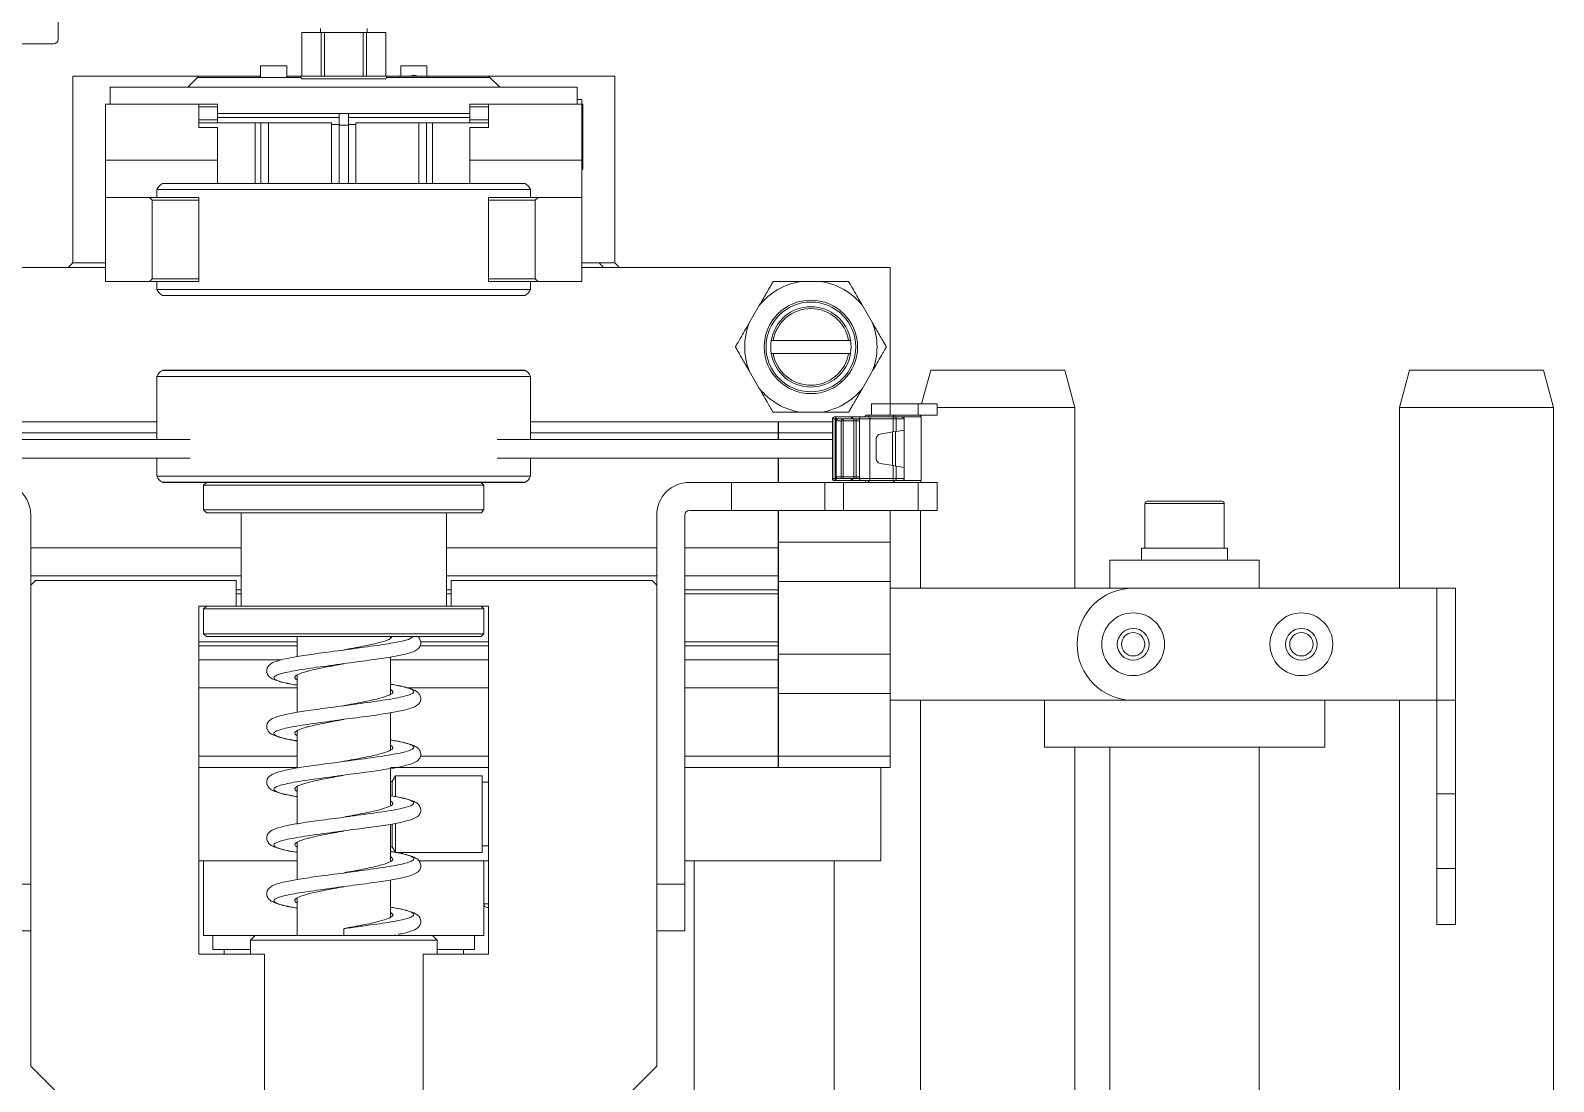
# Model space of a CAD drawing. Header units: millimetres. Extents: x 169 to 14583, y -399 to 10804.
# Drawn here: x 12055.2 to 12218.2, y 2061.8 to 2174.3 of the extents above; entities that cross this region are included whole.
import ezdxf

# ---------------------------------------------------------------- set-up
doc = ezdxf.new("R2010")
doc.units = ezdxf.units.MM
doc.header["$LTSCALE"] = 35

msp = doc.modelspace()

# ---------------------------------------------------------------- linework, layer by layer
at = {"color": 7, "linetype": 'Continuous', "lineweight": 18}
for p, q in [((12058.162, 2173.39), (12058.162, 2191.459)), ((12084.243, 2174.109), (12084.243, 2169.459)), ((12084.243, 2174.109), (12084.248, 2174.109)), ((12084.248, 2169.459), (12084.248, 2174.109)), ((12086.309, 2174.109), (12084.248, 2174.109)), ((12086.243, 2174.559), (12086.243, 2174.109)), ((12086.309, 2174.109), (12086.309, 2169.459)), ((12086.309, 2174.109), (12086.681, 2174.109)), ((12086.681, 2169.459), (12086.681, 2174.109)), ((12090.804, 2174.109), (12086.681, 2174.109)), ((12090.804, 2174.109), (12090.804, 2169.459)), ((12090.804, 2174.109), (12091.176, 2174.109)), ((12091.176, 2169.459), (12091.176, 2174.109)), ((12093.238, 2174.109), (12091.176, 2174.109)), ((12091.243, 2174.109), (12091.243, 2174.559)), ((12093.238, 2174.109), (12093.238, 2169.459)), ((12093.238, 2174.109), (12093.243, 2174.109)), ((12093.243, 2169.459), (12093.243, 2174.109)), ((12003.417, 2172.89), (12057.662, 2172.89)), ((12082.643, 2170.559), (12079.843, 2170.559)), ((12079.843, 2170.559), (12079.843, 2169.387)), ((12082.643, 2169.387), (12082.643, 2170.559)), ((12094.843, 2169.459), (12094.843, 2170.559)), ((12094.843, 2170.559), (12097.643, 2170.559)), ((12097.643, 2170.559), (12097.643, 2169.459)), ((12059.743, 2149.459), (12059.743, 2169.459)), ((12059.743, 2169.459), (12073.243, 2169.459)), ((12073.093, 2169.309), (12072.043, 2168.259)), ((12073.243, 2169.459), (12073.093, 2169.309)), ((12084.156, 2169.309), (12073.093, 2169.309)), ((12079.743, 2169.459), (12073.243, 2169.459)), ((12079.743, 2169.309), (12079.743, 2169.459)), ((12079.843, 2169.387), (12079.743, 2169.282)), ((12082.743, 2169.282), (12082.643, 2169.387)), ((12084.069, 2169.459), (12082.743, 2169.459)), ((12082.743, 2169.459), (12082.743, 2169.309)), ((12084.156, 2169.309), (12084.069, 2169.459)), ((12084.069, 2169.459), (12093.416, 2169.459)), ((12084.243, 2169.159), (12084.156, 2169.309)), ((12093.243, 2169.159), (12084.243, 2169.159)), ((12093.329, 2169.309), (12093.243, 2169.159)), ((12093.416, 2169.459), (12093.329, 2169.309)), ((12104.393, 2169.309), (12093.329, 2169.309)), ((12094.743, 2169.459), (12093.416, 2169.459)), ((12094.743, 2169.309), (12094.743, 2169.459)), ((12094.743, 2169.459), (12097.743, 2169.459)), ((12104.243, 2169.459), (12097.743, 2169.459)), ((12097.743, 2169.459), (12097.743, 2169.309)), ((12104.393, 2169.309), (12104.243, 2169.459)), ((12104.243, 2169.459), (12117.743, 2169.459)), ((12105.443, 2168.259), (12104.393, 2169.309)), ((12117.743, 2149.459), (12117.743, 2169.459)), ((12113.743, 2168.259), (12063.743, 2168.259)), ((12063.743, 2168.259), (12063.743, 2166.459)), ((12113.743, 2168.259), (12113.743, 2166.459)), ((12114.243, 2166.959), (12113.743, 2166.959)), ((12114.243, 2166.959), (12114.243, 2166.459)), ((12073.243, 2166.459), (12063.243, 2166.459)), ((12063.243, 2166.459), (12063.243, 2160.459)), ((12073.243, 2163.959), (12073.243, 2166.459)), ((12075.243, 2166.459), (12073.243, 2166.459)), ((12073.243, 2166.159), (12075.243, 2166.159)), ((12075.243, 2166.159), (12075.243, 2166.459)), ((12075.243, 2166.159), (12075.243, 2164.759)), ((12102.243, 2165.459), (12075.243, 2165.459)), ((12089.243, 2165.445), (12088.243, 2165.445)), ((12088.243, 2165.023), (12088.243, 2165.445)), ((12089.243, 2165.023), (12089.243, 2165.445)), ((12102.243, 2166.159), (12102.243, 2166.459)), ((12102.243, 2166.459), (12104.243, 2166.459)), ((12102.243, 2166.159), (12102.243, 2164.759)), ((12104.243, 2166.159), (12102.243, 2166.159)), ((12104.243, 2166.459), (12114.243, 2166.459)), ((12104.243, 2163.959), (12104.243, 2166.459)), ((12114.243, 2166.459), (12114.243, 2160.459)), ((12114.343, 2166.45), (12114.243, 2166.45)), ((12114.343, 2166.45), (12114.343, 2159.468)), ((12075.243, 2164.759), (12073.243, 2164.759)), ((12079.243, 2164.459), (12073.243, 2164.459)), ((12073.243, 2163.959), (12075.243, 2163.959)), ((12088.243, 2165.023), (12075.243, 2165.023)), ((12075.243, 2164.459), (12075.243, 2164.759)), ((12075.243, 2160.459), (12075.243, 2163.959)), ((12079.243, 2157.959), (12079.243, 2164.459)), ((12079.243, 2164.459), (12079.881, 2164.459)), ((12079.881, 2157.959), (12079.881, 2164.459)), ((12079.881, 2164.459), (12080.693, 2164.459)), ((12087.443, 2164.459), (12080.693, 2164.459)), ((12080.693, 2157.959), (12080.693, 2164.459)), ((12087.443, 2157.959), (12087.443, 2164.459)), ((12088.243, 2164.259), (12087.443, 2164.259)), ((12088.243, 2164.259), (12088.243, 2165.023)), ((12088.243, 2157.959), (12088.243, 2164.259)), ((12089.243, 2164.209), (12088.243, 2164.209)), ((12089.243, 2165.023), (12102.243, 2165.023)), ((12089.243, 2164.259), (12089.243, 2165.023)), ((12089.243, 2157.959), (12089.243, 2164.259)), ((12089.243, 2164.259), (12090.043, 2164.259)), ((12090.043, 2157.959), (12090.043, 2164.459)), ((12090.043, 2164.459), (12096.793, 2164.459)), ((12097.605, 2164.459), (12096.793, 2164.459)), ((12096.793, 2157.959), (12096.793, 2164.459)), ((12097.605, 2157.959), (12097.605, 2164.459)), ((12098.243, 2164.459), (12097.605, 2164.459)), ((12098.243, 2157.959), (12098.243, 2164.459)), ((12098.243, 2164.459), (12104.243, 2164.459)), ((12102.243, 2164.759), (12104.243, 2164.759)), ((12102.243, 2164.459), (12102.243, 2164.759)), ((12104.243, 2163.959), (12102.243, 2163.959)), ((12102.243, 2160.459), (12102.243, 2163.959)), ((12063.243, 2160.459), (12075.243, 2160.459)), ((12063.243, 2160.459), (12063.243, 2156.459)), ((12075.243, 2157.959), (12075.243, 2160.459)), ((12102.243, 2157.959), (12102.243, 2160.459)), ((12114.243, 2160.459), (12102.243, 2160.459)), ((12114.243, 2160.459), (12114.243, 2156.459)), ((12114.243, 2159.468), (12114.343, 2159.468)), ((12068.743, 2157.298), (12068.743, 2156.459)), ((12108.743, 2157.298), (12068.743, 2157.298)), ((12069.343, 2157.959), (12069.325, 2157.949)), ((12108.16, 2157.949), (12069.325, 2157.949)), ((12108.143, 2157.959), (12069.343, 2157.959)), ((12108.16, 2157.949), (12108.143, 2157.959)), ((12108.743, 2156.459), (12108.743, 2157.298)), ((12063.243, 2156.459), (12063.243, 2147.459)), ((12067.943, 2156.459), (12063.243, 2156.459)), ((12073.243, 2156.459), (12067.943, 2156.459)), ((12067.943, 2156.459), (12068.243, 2156.159)), ((12068.243, 2156.159), (12073.243, 2156.159)), ((12068.243, 2147.759), (12068.243, 2156.159)), ((12073.243, 2156.159), (12073.243, 2156.459)), ((12073.243, 2147.759), (12073.243, 2156.159)), ((12104.243, 2156.159), (12104.243, 2156.459)), ((12104.243, 2156.459), (12109.543, 2156.459)), ((12109.243, 2156.159), (12104.243, 2156.159)), ((12104.243, 2147.759), (12104.243, 2156.159)), ((12109.543, 2156.459), (12109.243, 2156.159)), ((12109.243, 2147.759), (12109.243, 2156.159)), ((12109.543, 2156.459), (12114.243, 2156.459)), ((12114.243, 2156.459), (12114.243, 2147.459)), ((12030.243, 2148.959), (12063.243, 2148.959)), ((12059.743, 2149.459), (12059.243, 2148.959)), ((12059.743, 2149.459), (12063.243, 2149.459)), ((12114.243, 2149.459), (12117.743, 2149.459)), ((12114.243, 2148.959), (12147.243, 2148.959)), ((12118.243, 2148.959), (12117.743, 2149.459)), ((12147.243, 2148.959), (12147.243, 2134.359)), ((12063.243, 2147.459), (12067.943, 2147.459)), ((12068.243, 2147.759), (12067.943, 2147.459)), ((12067.943, 2147.459), (12073.243, 2147.459)), ((12073.243, 2147.759), (12068.243, 2147.759)), ((12068.743, 2147.459), (12068.743, 2146.62)), ((12073.243, 2147.459), (12073.243, 2147.759)), ((12104.243, 2147.459), (12104.243, 2147.759)), ((12104.243, 2147.759), (12109.243, 2147.759)), ((12109.543, 2147.459), (12104.243, 2147.459)), ((12108.743, 2146.62), (12108.743, 2147.459)), ((12109.243, 2147.759), (12109.543, 2147.459)), ((12114.243, 2147.459), (12109.543, 2147.459)), ((12137.662, 2147.459), (12139.823, 2147.459)), ((12068.743, 2146.62), (12108.743, 2146.62)), ((12069.325, 2145.969), (12069.343, 2145.959)), ((12069.325, 2145.969), (12108.16, 2145.969)), ((12069.343, 2145.959), (12088.743, 2145.959)), ((12088.743, 2145.959), (12108.143, 2145.959)), ((12108.143, 2145.959), (12108.16, 2145.969)), ((12132.14, 2143.023), (12133.221, 2144.895)), ((12144.265, 2144.895), (12145.345, 2143.023)), ((12134.703, 2141.159), (12134.5, 2141.159)), ((12142.783, 2141.159), (12134.703, 2141.159)), ((12142.985, 2141.159), (12142.783, 2141.159)), ((12134.5, 2139.759), (12134.703, 2139.759)), ((12142.783, 2139.759), (12134.703, 2139.759)), ((12142.783, 2139.759), (12142.985, 2139.759)), ((12069.343, 2137.959), (12069.325, 2137.949)), ((12108.16, 2137.949), (12069.325, 2137.949)), ((12108.143, 2137.959), (12069.343, 2137.959)), ((12108.16, 2137.949), (12108.143, 2137.959)), ((12133.221, 2136.023), (12132.14, 2137.895)), ((12145.345, 2137.895), (12144.265, 2136.023)), ((12151.565, 2137.959), (12150.6, 2134.359)), ((12151.565, 2137.959), (12165.921, 2137.959)), ((12166.993, 2133.959), (12165.921, 2137.959)), ((12202.808, 2137.959), (12201.736, 2133.959)), ((12202.808, 2137.959), (12217.164, 2137.959)), ((12218.236, 2133.959), (12217.164, 2137.959)), ((12068.743, 2137.298), (12068.743, 2130.559)), ((12108.743, 2137.298), (12068.743, 2137.298)), ((12108.743, 2130.559), (12108.743, 2137.298)), ((12145.243, 2133.159), (12145.243, 2134.359)), ((12145.243, 2134.359), (12147.243, 2134.359)), ((12147.243, 2134.359), (12147.243, 2133.159)), ((12147.243, 2134.359), (12150.243, 2134.359)), ((12150.243, 2133.159), (12150.243, 2134.359)), ((12150.243, 2134.359), (12152.243, 2134.359)), ((12152.243, 2134.359), (12152.243, 2133.159)), ((12036.443, 2132.459), (12068.743, 2132.459)), ((12108.743, 2132.459), (12141.043, 2132.459)), ((12135.243, 2132.459), (12135.243, 2131.259)), ((12135.293, 2131.259), (12135.293, 2132.459)), ((12139.823, 2133.459), (12137.662, 2133.459)), ((12141.084, 2132.759), (12141.043, 2132.759)), ((12141.043, 2126.359), (12141.043, 2132.759)), ((12141.343, 2132.759), (12141.084, 2132.759)), ((12141.084, 2132.759), (12141.084, 2126.359)), ((12141.243, 2132.959), (12141.276, 2132.959)), ((12141.276, 2132.959), (12141.493, 2132.959)), ((12141.443, 2132.759), (12141.343, 2132.759)), ((12141.343, 2132.759), (12141.343, 2126.359)), ((12141.727, 2132.759), (12141.443, 2132.759)), ((12141.443, 2132.759), (12141.443, 2132.559)), ((12141.977, 2132.559), (12141.443, 2132.559)), ((12141.443, 2132.559), (12141.443, 2126.559)), ((12141.493, 2132.959), (12143.284, 2132.959)), ((12141.493, 2132.959), (12141.493, 2132.959)), ((12141.727, 2132.759), (12142.16, 2132.759)), ((12141.977, 2126.559), (12141.977, 2132.559)), ((12142.187, 2132.559), (12141.977, 2132.559)), ((12142.16, 2132.759), (12142.286, 2132.759)), ((12142.187, 2132.559), (12142.187, 2126.559)), ((12143.327, 2132.559), (12142.187, 2132.559)), ((12142.286, 2132.759), (12143.427, 2132.759)), ((12143.284, 2132.959), (12144.053, 2132.959)), ((12143.327, 2126.559), (12143.327, 2132.559)), ((12143.575, 2132.559), (12143.327, 2132.559)), ((12143.427, 2132.759), (12143.575, 2132.759)), ((12143.575, 2132.759), (12143.575, 2132.559)), ((12143.575, 2132.759), (12143.817, 2132.759)), ((12143.575, 2132.559), (12143.575, 2126.559)), ((12143.943, 2132.559), (12143.575, 2132.559)), ((12143.817, 2132.759), (12143.943, 2132.759)), ((12145.043, 2132.759), (12143.943, 2132.759)), ((12143.943, 2132.759), (12143.943, 2132.559)), ((12143.943, 2132.559), (12143.943, 2126.559)), ((12144.053, 2132.959), (12145.043, 2132.959)), ((12144.743, 2133.159), (12145.028, 2133.159)), ((12145.028, 2133.159), (12145.243, 2133.159)), ((12145.043, 2132.759), (12145.043, 2132.959)), ((12145.043, 2132.959), (12147.536, 2132.959)), ((12147.536, 2132.759), (12145.043, 2132.759)), ((12145.043, 2126.359), (12145.043, 2132.759)), ((12147.243, 2133.159), (12145.243, 2133.159)), ((12147.243, 2133.159), (12150.243, 2133.159)), ((12147.536, 2132.759), (12147.536, 2132.959)), ((12147.536, 2132.959), (12147.748, 2132.959)), ((12147.536, 2131.358), (12147.536, 2132.759)), ((12147.889, 2132.759), (12147.536, 2132.759)), ((12147.748, 2132.959), (12148.479, 2132.959)), ((12147.889, 2132.759), (12147.889, 2131.417)), ((12148.743, 2132.759), (12147.889, 2132.759)), ((12150.543, 2132.959), (12148.479, 2132.959)), ((12148.743, 2131.559), (12148.743, 2132.759)), ((12152.243, 2133.159), (12150.243, 2133.159)), ((12150.493, 2133.159), (12150.493, 2133.091)), ((12150.543, 2126.159), (12150.543, 2132.959)), ((12166.993, 2133.959), (12152.243, 2133.959)), ((12166.993, 2114.634), (12166.993, 2133.959)), ((12201.736, 2133.959), (12201.736, 2114.634)), ((12218.236, 2133.959), (12201.736, 2133.959)), ((12218.236, 1838.159), (12218.236, 2133.959)), ((12068.743, 2131.259), (12042.243, 2131.259)), ((12135.243, 2131.259), (12108.743, 2131.259)), ((12135.243, 2130.559), (12135.243, 2131.259)), ((12141.043, 2131.259), (12135.293, 2131.259)), ((12135.293, 2130.559), (12135.293, 2131.259)), ((12147.536, 2131.358), (12146.161, 2131.129)), ((12147.495, 2127.767), (12147.495, 2131.351)), ((12147.889, 2131.417), (12147.536, 2131.358)), ((12147.792, 2131.401), (12147.792, 2127.717)), ((12148.743, 2131.559), (12147.889, 2131.417)), ((12148.743, 2127.559), (12148.743, 2131.559)), ((12072.31, 2130.559), (12036.443, 2130.559)), ((12141.043, 2130.559), (12105.176, 2130.559)), ((12145.743, 2130.635), (12145.743, 2128.483)), ((12036.443, 2128.559), (12072.31, 2128.559)), ((12068.743, 2128.559), (12068.743, 2126.62)), ((12105.176, 2128.559), (12141.043, 2128.559)), ((12108.743, 2126.62), (12108.743, 2128.559)), ((12135.243, 2125.959), (12135.243, 2128.559)), ((12135.293, 2125.959), (12135.293, 2128.559)), ((12146.161, 2127.989), (12147.536, 2127.76)), ((12147.536, 2126.359), (12147.536, 2127.76)), ((12147.536, 2127.76), (12147.889, 2127.701)), ((12147.889, 2127.701), (12147.889, 2126.359)), ((12147.889, 2127.701), (12148.743, 2127.559)), ((12148.743, 2126.359), (12148.743, 2127.559)), ((12068.743, 2126.62), (12108.743, 2126.62)), ((12069.325, 2125.969), (12069.343, 2125.959)), ((12069.325, 2125.969), (12108.16, 2125.969)), ((12069.343, 2125.959), (12088.743, 2125.959)), ((12074.043, 2125.959), (12073.743, 2125.659)), ((12088.743, 2125.959), (12108.143, 2125.959)), ((12103.743, 2125.659), (12103.443, 2125.959)), ((12108.143, 2125.959), (12108.16, 2125.969)), ((12125.743, 2125.959), (12130.243, 2125.959)), ((12130.243, 2122.959), (12130.243, 2125.959)), ((12130.243, 2125.959), (12140.243, 2125.959)), ((12140.243, 2122.959), (12140.243, 2125.959)), ((12140.243, 2125.959), (12142.243, 2125.959)), ((12141.043, 2126.359), (12141.084, 2126.359)), ((12141.084, 2126.359), (12141.343, 2126.359)), ((12141.276, 2126.159), (12141.243, 2126.159)), ((12141.493, 2126.159), (12141.276, 2126.159)), ((12141.343, 2126.359), (12141.443, 2126.359)), ((12141.443, 2126.559), (12141.977, 2126.559)), ((12141.443, 2126.359), (12141.443, 2126.559)), ((12141.443, 2126.359), (12141.727, 2126.359)), ((12143.284, 2126.159), (12141.493, 2126.159)), ((12141.493, 2126.159), (12141.493, 2126.159)), ((12142.16, 2126.359), (12141.727, 2126.359)), ((12141.977, 2126.559), (12142.187, 2126.559)), ((12142.286, 2126.359), (12142.16, 2126.359)), ((12142.187, 2126.559), (12143.327, 2126.559)), ((12142.243, 2125.959), (12142.243, 2122.959)), ((12142.243, 2125.959), (12150.243, 2125.959)), ((12143.427, 2126.359), (12142.286, 2126.359)), ((12144.053, 2126.159), (12143.284, 2126.159)), ((12143.327, 2126.559), (12143.575, 2126.559)), ((12143.575, 2126.359), (12143.427, 2126.359)), ((12143.575, 2126.559), (12143.575, 2126.359)), ((12143.575, 2126.559), (12143.943, 2126.559)), ((12143.817, 2126.359), (12143.575, 2126.359)), ((12143.817, 2126.359), (12143.943, 2126.359)), ((12143.943, 2126.359), (12143.943, 2126.559)), ((12143.943, 2126.359), (12145.043, 2126.359)), ((12145.043, 2126.159), (12144.053, 2126.159)), ((12145.043, 2126.159), (12145.043, 2126.359)), ((12145.043, 2126.359), (12147.536, 2126.359)), ((12147.536, 2126.159), (12145.043, 2126.159)), ((12147.536, 2126.359), (12147.536, 2126.159)), ((12147.536, 2126.359), (12147.889, 2126.359)), ((12147.748, 2126.159), (12147.536, 2126.159)), ((12148.479, 2126.159), (12147.748, 2126.159)), ((12147.889, 2126.359), (12148.743, 2126.359)), ((12148.479, 2126.159), (12150.543, 2126.159)), ((12150.243, 2122.959), (12150.243, 2125.959)), ((12150.243, 2125.959), (12152.243, 2125.959)), ((12150.493, 2126.027), (12150.493, 2125.959)), ((12152.243, 2125.959), (12152.243, 2122.959)), ((12073.743, 2125.659), (12073.743, 2123.009)), ((12077.546, 2125.659), (12073.743, 2125.659)), ((12103.743, 2125.659), (12077.546, 2125.659)), ((12103.743, 2123.009), (12103.743, 2125.659)), ((12073.743, 2123.009), (12074.043, 2122.709)), ((12073.743, 2123.009), (12103.743, 2123.009)), ((12103.443, 2122.709), (12074.043, 2122.709)), ((12077.743, 2122.709), (12077.743, 2112.709)), ((12099.743, 2112.709), (12099.743, 2122.709)), ((12103.443, 2122.709), (12103.743, 2123.009)), ((12130.243, 2122.959), (12125.743, 2122.959)), ((12140.243, 2122.959), (12130.243, 2122.959)), ((12135.243, 2118.959), (12135.243, 2122.959)), ((12135.293, 2119.559), (12135.293, 2122.959)), ((12142.243, 2122.959), (12140.243, 2122.959)), ((12142.243, 2122.959), (12150.243, 2122.959)), ((12147.243, 2119.559), (12147.243, 2122.959)), ((12152.243, 2122.959), (12150.243, 2122.959)), ((12150.493, 2122.959), (12150.493, 2114.634)), ((12174.493, 2123.684), (12174.493, 2118.934)), ((12182.993, 2123.684), (12174.493, 2123.684)), ((12174.743, 2123.934), (12182.743, 2123.934)), ((12182.993, 2118.934), (12182.993, 2123.684)), ((12055.243, 2122.459), (12055.243, 2082.959)), ((12122.243, 2122.459), (12122.243, 2082.959)), ((12125.243, 2122.459), (12125.243, 2082.959)), ((12147.243, 2119.559), (12135.293, 2119.559)), ((12135.293, 2115.359), (12135.293, 2119.559)), ((12147.243, 2115.359), (12147.243, 2119.559)), ((12055.243, 2118.959), (12077.743, 2118.959)), ((12099.743, 2118.959), (12122.243, 2118.959)), ((12125.243, 2118.959), (12135.243, 2118.959)), ((12135.243, 2118.959), (12135.243, 2115.959)), ((12174.143, 2118.934), (12174.143, 2117.634)), ((12178.743, 2118.934), (12174.143, 2118.934)), ((12183.343, 2118.934), (12178.743, 2118.934)), ((12183.343, 2117.634), (12183.343, 2118.934)), ((12170.743, 2117.634), (12170.743, 2114.634)), ((12170.743, 2117.634), (12186.743, 2117.634)), ((12186.743, 2114.634), (12186.743, 2117.634)), ((12055.243, 2115.959), (12077.743, 2115.959)), ((12055.743, 2115.459), (12055.243, 2114.959)), ((12055.243, 2063.459), (12055.243, 2114.959)), ((12055.743, 2115.459), (12077.243, 2115.459)), ((12077.243, 2115.459), (12077.243, 2112.709)), ((12099.743, 2115.959), (12122.243, 2115.959)), ((12100.243, 2112.709), (12100.243, 2115.459)), ((12121.743, 2115.459), (12100.243, 2115.459)), ((12122.243, 2114.959), (12121.743, 2115.459)), ((12122.243, 2063.459), (12122.243, 2114.959)), ((12125.243, 2115.959), (12135.243, 2115.959)), ((12135.243, 2114.459), (12135.243, 2115.959)), ((12135.293, 2114.716), (12135.243, 2114.716)), ((12135.293, 2107.559), (12135.293, 2115.359)), ((12147.243, 2115.359), (12135.293, 2115.359)), ((12147.243, 2107.559), (12147.243, 2115.359)), ((12173.243, 2114.634), (12147.243, 2114.634)), ((12205.743, 2114.634), (12173.243, 2114.634)), ((12205.743, 2102.634), (12205.743, 2114.634)), ((12205.743, 2114.634), (12207.743, 2114.634)), ((12207.743, 2114.634), (12207.743, 2102.634)), ((12077.243, 2114.459), (12077.743, 2114.459)), ((12077.243, 2114.018), (12077.743, 2114.018)), ((12099.743, 2114.459), (12100.243, 2114.459)), ((12099.743, 2114.018), (12100.243, 2114.018)), ((12125.243, 2114.459), (12135.243, 2114.459)), ((12125.243, 2114.018), (12135.243, 2114.018)), ((12135.243, 2114.459), (12135.243, 2114.018)), ((12135.243, 2114.018), (12135.243, 2108.9)), ((12074.919, 2112.709), (12073.243, 2112.709)), ((12073.243, 2075.459), (12073.243, 2112.709)), ((12074.043, 2112.709), (12073.743, 2112.409)), ((12073.743, 2112.409), (12073.743, 2109.759)), ((12103.743, 2112.409), (12073.743, 2112.409)), ((12074.919, 2112.709), (12102.566, 2112.709)), ((12102.566, 2112.709), (12104.243, 2112.709)), ((12103.743, 2112.409), (12103.443, 2112.709)), ((12103.743, 2109.759), (12103.743, 2112.409)), ((12104.243, 2075.459), (12104.243, 2112.709)), ((12073.743, 2109.759), (12074.043, 2109.459)), ((12073.743, 2109.759), (12103.743, 2109.759)), ((12103.443, 2109.459), (12103.743, 2109.759)), ((12135.293, 2109.716), (12135.243, 2109.716)), ((12073.243, 2108.9), (12083.743, 2108.9)), ((12073.243, 2108.459), (12083.743, 2108.459)), ((12103.443, 2109.459), (12074.043, 2109.459)), ((12083.743, 2109.459), (12083.743, 2107.313)), ((12089.298, 2108.095), (12088.743, 2108.008)), ((12093.743, 2109.297), (12093.743, 2109.459)), ((12096.911, 2108.459), (12104.243, 2108.459)), ((12096.968, 2108.9), (12104.243, 2108.9)), ((12125.243, 2108.9), (12135.243, 2108.9)), ((12125.243, 2108.459), (12135.243, 2108.459)), ((12135.243, 2108.9), (12135.243, 2108.459)), ((12135.243, 2106.959), (12135.243, 2108.459)), ((12073.243, 2106.959), (12082.049, 2106.959)), ((12088.188, 2106.482), (12088.743, 2106.568)), ((12088.743, 2106.538), (12088.743, 2106.538)), ((12093.743, 2103.331), (12093.743, 2107.264)), ((12093.743, 2106.959), (12104.243, 2106.959)), ((12125.243, 2106.959), (12135.243, 2106.959)), ((12135.243, 2106.959), (12135.243, 2103.959)), ((12147.243, 2107.559), (12135.293, 2107.559)), ((12135.293, 2103.359), (12135.293, 2107.559)), ((12147.243, 2103.359), (12147.243, 2107.559)), ((12083.743, 2105.296), (12083.743, 2101.347)), ((12073.243, 2103.959), (12083.743, 2103.959)), ((12095.474, 2103.959), (12104.243, 2103.959)), ((12125.243, 2103.959), (12135.243, 2103.959)), ((12135.243, 2096.659), (12135.243, 2103.959)), ((12135.293, 2096.659), (12135.293, 2103.359)), ((12147.243, 2103.359), (12135.293, 2103.359)), ((12147.243, 2096.659), (12147.243, 2103.359)), ((12089.298, 2102.129), (12088.743, 2102.043)), ((12135.293, 2102.634), (12135.243, 2102.634)), ((12173.243, 2102.634), (12147.243, 2102.634)), ((12150.493, 2102.634), (12150.493, 1838.159)), ((12163.743, 2102.634), (12163.743, 2097.634)), ((12173.243, 2102.634), (12205.743, 2102.634)), ((12193.743, 2097.634), (12193.743, 2102.634)), ((12201.736, 2102.634), (12201.736, 1838.159)), ((12207.743, 2102.634), (12205.743, 2102.634)), ((12205.743, 2092.634), (12205.743, 2102.634)), ((12207.743, 2102.634), (12207.743, 2092.634)), ((12088.188, 2100.516), (12088.743, 2100.603)), ((12088.743, 2100.573), (12088.743, 2100.573)), ((12093.743, 2097.365), (12093.743, 2101.299)), ((12083.743, 2099.33), (12083.743, 2095.381)), ((12073.243, 2096.659), (12083.743, 2096.659)), ((12096.961, 2096.659), (12104.243, 2096.659)), ((12125.243, 2096.659), (12135.243, 2096.659)), ((12135.243, 2096.659), (12135.243, 2095.459)), ((12147.243, 2096.659), (12135.293, 2096.659)), ((12135.293, 2095.459), (12135.293, 2096.659)), ((12147.243, 2095.459), (12147.243, 2096.659)), ((12193.743, 2097.634), (12163.743, 2097.634)), ((12166.993, 1838.159), (12166.993, 2097.634)), ((12170.743, 2097.634), (12170.743, 1768.959)), ((12186.743, 1768.959), (12186.743, 2097.634)), ((12073.243, 2095.459), (12083.743, 2095.459)), ((12089.298, 2096.163), (12088.743, 2096.077)), ((12093.743, 2095.459), (12104.243, 2095.459)), ((12093.743, 2091.399), (12093.743, 2095.333)), ((12146.243, 2095.459), (12125.243, 2095.459)), ((12147.243, 2095.459), (12146.243, 2095.459)), ((12146.243, 2085.459), (12146.243, 2095.459)), ((12083.743, 2093.364), (12083.743, 2089.415)), ((12088.188, 2094.55), (12088.743, 2094.637)), ((12088.743, 2094.607), (12088.743, 2094.607)), ((12093.937, 2093.959), (12093.743, 2093.959)), ((12094.283, 2094.559), (12093.937, 2093.959)), ((12093.937, 2093.959), (12093.937, 2092.419)), ((12103.543, 2094.559), (12094.283, 2094.559)), ((12094.283, 2094.559), (12094.283, 2092.347)), ((12103.543, 2094.559), (12103.543, 2086.359)), ((12104.243, 2093.854), (12103.543, 2093.854)), ((12207.743, 2092.634), (12205.743, 2092.634)), ((12205.743, 2084.634), (12205.743, 2092.634)), ((12207.743, 2084.634), (12207.743, 2092.634)), ((12089.298, 2090.197), (12088.743, 2090.111)), ((12088.188, 2088.584), (12088.743, 2088.671)), ((12088.743, 2088.641), (12088.743, 2088.641)), ((12093.743, 2085.433), (12093.743, 2089.367)), ((12093.937, 2089.388), (12093.937, 2086.959)), ((12094.283, 2089.449), (12094.283, 2086.359)), ((12083.743, 2087.398), (12083.743, 2083.449)), ((12093.743, 2086.959), (12093.937, 2086.959)), ((12093.937, 2086.959), (12094.283, 2086.359)), ((12103.543, 2087.064), (12104.243, 2087.064)), ((12073.243, 2085.459), (12083.743, 2085.459)), ((12073.743, 2077.459), (12073.743, 2085.459)), ((12094.283, 2086.359), (12103.543, 2086.359)), ((12096.783, 2085.459), (12104.243, 2085.459)), ((12103.743, 2077.459), (12103.743, 2085.459)), ((12146.243, 2085.459), (12125.243, 2085.459)), ((12126.243, 2085.459), (12126.243, 2043.515)), ((12141.243, 1852.959), (12141.243, 2085.459)), ((12089.298, 2084.231), (12088.743, 2084.145)), ((12205.743, 2084.634), (12207.743, 2084.634)), ((12205.743, 2078.634), (12205.743, 2084.634)), ((12207.743, 2084.634), (12207.743, 2078.634)), ((12052.243, 2082.959), (12055.243, 2082.959)), ((12088.188, 2082.618), (12088.743, 2082.705)), ((12088.743, 2082.675), (12088.743, 2082.675)), ((12093.743, 2079.467), (12093.743, 2083.401)), ((12122.243, 2082.959), (12125.243, 2082.959)), ((12125.243, 2082.959), (12125.243, 2077.959)), ((12083.743, 2081.433), (12083.743, 2077.459)), ((12103.743, 2080.859), (12104.243, 2080.859)), ((12104.243, 2080.459), (12104.143, 2080.459)), ((12207.743, 2078.634), (12205.743, 2078.634)), ((12052.243, 2077.959), (12055.243, 2077.959)), ((12073.743, 2077.459), (12079.243, 2077.459)), ((12074.743, 2077.459), (12074.743, 2075.959)), ((12079.243, 2077.459), (12078.743, 2076.959)), ((12079.243, 2077.459), (12088.743, 2077.459)), ((12088.743, 2078.209), (12089.898, 2078.359)), ((12088.743, 2078.18), (12088.743, 2077.459)), ((12088.743, 2077.459), (12098.243, 2077.459)), ((12093.944, 2077.473), (12094.28, 2077.535)), ((12098.743, 2076.959), (12098.243, 2077.459)), ((12098.243, 2077.459), (12103.743, 2077.459)), ((12102.743, 2075.959), (12102.743, 2077.459)), ((12122.243, 2077.959), (12125.243, 2077.959)), ((12080.082, 2075.459), (12073.243, 2075.459)), ((12074.743, 2075.959), (12078.743, 2075.959)), ((12075.943, 2075.959), (12075.943, 2075.459)), ((12078.743, 2076.959), (12078.743, 2075.459)), ((12088.743, 2076.959), (12078.743, 2076.959)), ((12080.082, 2075.459), (12080.243, 2075.459)), ((12080.243, 2053.459), (12080.243, 2075.459)), ((12098.743, 2076.959), (12088.743, 2076.959)), ((12097.243, 2075.459), (12097.403, 2075.459)), ((12097.243, 2053.459), (12097.243, 2075.459)), ((12097.403, 2075.459), (12104.243, 2075.459)), ((12098.743, 2075.459), (12098.743, 2076.959)), ((12098.743, 2075.959), (12102.743, 2075.959)), ((12101.543, 2075.459), (12101.543, 2075.959)), ((12055.243, 2063.459), (12065.243, 2053.459)), ((12112.243, 2053.459), (12122.243, 2063.459))]:
    msp.add_line(p, q, dxfattribs=at)
at = {"color": 7, "linetype": 'Continuous', "lineweight": 18, "flags": 128}
for points in [[(12095.733, 2169.459), (12096.243, 2169.559), (12096.753, 2169.459)], [(12142.286, 2132.759), (12142.267, 2132.755), (12142.248, 2132.744), (12142.231, 2132.725), (12142.216, 2132.7), (12142.204, 2132.67), (12142.195, 2132.635), (12142.189, 2132.598), (12142.187, 2132.559)], [(12143.427, 2132.759), (12143.407, 2132.755), (12143.389, 2132.744), (12143.372, 2132.725), (12143.356, 2132.7), (12143.344, 2132.67), (12143.335, 2132.635), (12143.329, 2132.598), (12143.327, 2132.559)], [(12145.028, 2133.159), (12145.003, 2133.155), (12144.979, 2133.144), (12144.957, 2133.125), (12144.938, 2133.1), (12144.922, 2133.07), (12144.91, 2133.035), (12144.902, 2132.998), (12144.9, 2132.959)], [(12147.714, 2133.159), (12147.689, 2133.155), (12147.665, 2133.144), (12147.643, 2133.125), (12147.623, 2133.1), (12147.607, 2133.07), (12147.595, 2133.035), (12147.588, 2132.998), (12147.586, 2132.959)], [(12142.187, 2126.559), (12142.189, 2126.52), (12142.195, 2126.482), (12142.204, 2126.448), (12142.216, 2126.418), (12142.231, 2126.393), (12142.248, 2126.374), (12142.267, 2126.363), (12142.286, 2126.359)], [(12143.327, 2126.559), (12143.329, 2126.52), (12143.335, 2126.482), (12143.344, 2126.448), (12143.356, 2126.418), (12143.372, 2126.393), (12143.389, 2126.374), (12143.407, 2126.363), (12143.427, 2126.359)], [(12144.9, 2126.159), (12144.902, 2126.12), (12144.91, 2126.082), (12144.922, 2126.048), (12144.938, 2126.018), (12144.957, 2125.993), (12144.979, 2125.974), (12145.003, 2125.963), (12145.028, 2125.959)], [(12147.586, 2126.159), (12147.588, 2126.12), (12147.595, 2126.082), (12147.607, 2126.048), (12147.623, 2126.018), (12147.643, 2125.993), (12147.665, 2125.974), (12147.689, 2125.963), (12147.714, 2125.959)], [(12088.743, 2090.141), (12088.743, 2090.141)], [(12088.743, 2090.141), (12088.743, 2090.141)]]:
    msp.add_lwpolyline(points, dxfattribs=at)
at = {"color": 7, "linetype": 'Continuous', "lineweight": 18}
for centre, radius in [((12138.743, 2140.459), 5), ((12138.743, 2140.459), 4.8), ((12173.243, 2108.634), 3.36), ((12191.243, 2108.634), 3.36), ((12173.243, 2108.634), 1.7), ((12173.243, 2108.634), 1.25), ((12191.243, 2108.634), 1.7), ((12191.243, 2108.634), 1.25)]:
    msp.add_circle(centre, radius, dxfattribs=at)
for centre, radius, start, end in [((12057.662, 2173.39), 0.5, 270, 0), ((12070.025, 2156.736), 1.4, 120, 156.36774), ((12107.46, 2156.736), 1.4, 23.63226, 60), ((12138.743, 2140.459), 7.083, 98.77493, 141.22507), ((12138.743, 2140.459), 7.083, 38.77493, 81.22507), ((12070.025, 2147.181), 1.4, 203.63226, 240), ((12107.46, 2147.181), 1.4, 300, 336.36774), ((12138.743, 2140.459), 4.3, 9.36892, 170.63108), ((12138.743, 2140.459), 4.1, 9.83036, 170.16964), ((12138.743, 2140.459), 7.083, 158.77493, 201.22507), ((12138.743, 2140.459), 7.083, 338.77493, 21.22507), ((12138.743, 2140.459), 4.3, 170.63108, 189.36892), ((12138.743, 2140.459), 4.3, 350.63108, 9.36892), ((12138.743, 2140.459), 4.3, 189.36892, 350.63108), ((12138.743, 2140.459), 4.1, 189.83036, 350.16964), ((12070.025, 2136.736), 1.4, 120, 156.36774), ((12107.46, 2136.736), 1.4, 23.63226, 60), ((12138.743, 2140.459), 7.083, 218.77493, 261.22507), ((12138.743, 2140.459), 7.083, 278.77493, 321.22507), ((12141.243, 2132.759), 0.2, 90, 180), ((12141.28, 2132.763), 0.196, 91.22967, 181.17903), ((12142.169, 2132.567), 0.192, 92.5678, 182.35598), ((12144.743, 2132.959), 0.2, 90, 180), ((12147.712, 2132.784), 0.179, 351.95053, 78.57825), ((12150.343, 2132.959), 0.2, 0, 90), ((12146.243, 2130.635), 0.5, 99.46232, 180), ((12146.243, 2128.483), 0.5, 180, 260.53768), ((12051.743, 2122.459), 3.5, 0, 90), ((12070.025, 2127.181), 1.4, 203.63226, 240), ((12107.46, 2127.181), 1.4, 300, 336.36774), ((12125.743, 2122.459), 3.5, 90, 180), ((12141.243, 2126.359), 0.2, 180, 270), ((12141.28, 2126.355), 0.196, 178.82097, 268.77033), ((12142.169, 2126.551), 0.192, 177.64402, 267.4322), ((12144.743, 2126.159), 0.2, 180, 270), ((12147.712, 2126.334), 0.179, 281.42175, 8.04947), ((12150.343, 2126.159), 0.2, 270, 0), ((12125.743, 2122.459), 0.5, 90, 180), ((12174.743, 2123.684), 0.25, 90, 180), ((12182.743, 2123.684), 0.25, 0, 90), ((12173.243, 2108.634), 6, 90, 270), ((12104.143, 2080.859), 0.4, 180, 270)]:
    msp.add_arc(centre, radius, start, end, dxfattribs=at)
for centre, major_axis, ratio, start_param, end_param in [((12141.493, 2132.759), (0, 0.2), 0.7467354, 0, 1.5707963), ((12141.493, 2132.759), (0, 0.2), 0.2521176, 0, 1.5707963), ((12141.727, 2132.559), (0.284, 0), 0.7034593, 1.5707963, 3.1415927), ((12143.284, 2132.759), (0.257, 0), 0.7783695, 1.5707963, 3.1415927), ((12143.284, 2132.759), (0, 0.2), 0.3550468, 0, 1.5707963), ((12143.883, 2132.559), (0, 0.2), 0.3, 4.712389, 6.2831853), ((12144.053, 2132.759), (0, 0.2), 0.5517638, 0, 1.5707963), ((12141.493, 2126.359), (0, 0.2), 0.7467354, 1.5707963, 3.1415927), ((12141.727, 2126.559), (0.284, 0), 0.7034593, 3.1415927, 4.712389), ((12141.493, 2126.359), (0, 0.2), 0.2521176, 1.5707963, 3.1415927), ((12143.284, 2126.359), (0.257, 0), 0.7783695, 3.1415927, 4.712389), ((12143.284, 2126.359), (0, 0.2), 0.3550468, 1.5707963, 3.1415927), ((12143.883, 2126.559), (0, 0.2), 0.3, 3.1415927, 4.712389), ((12144.053, 2126.359), (0, 0.2), 0.5517638, 1.5707963, 3.1415927)]:
    msp.add_ellipse(centre, major_axis=major_axis, ratio=ratio, start_param=start_param, end_param=end_param, dxfattribs=at)
for points, knots in [([(12116.055, 2149.459), (12116.168, 2149.352), (12116.345, 2149.186), (12116.521, 2149.019), (12116.585, 2148.959)], [0, 0, 0, 0, 0.6402455, 1, 1, 1, 1]), ([(12134.701, 2147.459), (12134.698, 2147.453), (12134.692, 2147.442), (12134.637, 2147.347), (12134.515, 2147.137), (12134.169, 2146.537), (12133.712, 2145.745), (12133.347, 2145.113), (12133.221, 2144.895)], [0, 0, 0, 0, 0.052924, 0.1056548, 0.193637, 0.3468374, 0.7743191, 1, 1, 1, 1]), ([(12137.662, 2147.459), (12137.355, 2147.459), (12136.784, 2147.459), (12135.95, 2147.459), (12135.289, 2147.459), (12134.888, 2147.459), (12134.735, 2147.459), (12134.702, 2147.459), (12134.701, 2147.459), (12134.701, 2147.459)], [0, 0, 0, 0, 0.2737474, 0.5097487, 0.7473751, 0.8784106, 0.936573, 0.9951595, 1, 1, 1, 1]), ([(12142.784, 2147.459), (12142.78, 2147.459), (12142.77, 2147.459), (12142.678, 2147.459), (12142.463, 2147.459), (12141.873, 2147.459), (12140.945, 2147.459), (12140.182, 2147.459), (12139.823, 2147.459)], [0, 0, 0, 0, 0.0445721, 0.095582, 0.1778784, 0.3172143, 0.6790243, 1, 1, 1, 1]), ([(12144.265, 2144.895), (12144.211, 2144.987), (12144.011, 2145.334), (12143.651, 2145.958), (12143.283, 2146.594), (12143.023, 2147.045), (12142.894, 2147.268), (12142.813, 2147.408), (12142.786, 2147.456), (12142.784, 2147.458), (12142.784, 2147.459)], [0, 0, 0, 0, 0.0955374, 0.3566778, 0.6445393, 0.7506582, 0.857388, 0.9199911, 0.9831302, 1, 1, 1, 1]), ([(12132.14, 2143.023), (12132.087, 2142.93), (12131.887, 2142.584), (12131.526, 2141.96), (12131.159, 2141.324), (12130.899, 2140.873), (12130.77, 2140.649), (12130.689, 2140.509), (12130.662, 2140.462), (12130.66, 2140.46), (12130.66, 2140.459)], [0, 0, 0, 0, 0.0955374, 0.3566778, 0.6445393, 0.7506582, 0.857388, 0.9199911, 0.9831302, 1, 1, 1, 1]), ([(12146.826, 2140.459), (12146.822, 2140.464), (12146.816, 2140.475), (12146.761, 2140.571), (12146.64, 2140.781), (12146.294, 2141.38), (12145.836, 2142.173), (12145.471, 2142.805), (12145.345, 2143.023)], [0, 0, 0, 0, 0.052924, 0.1056548, 0.193637, 0.3468374, 0.7743191, 1, 1, 1, 1]), ([(12130.66, 2140.459), (12130.663, 2140.453), (12130.669, 2140.442), (12130.724, 2140.347), (12130.846, 2140.137), (12131.192, 2139.537), (12131.649, 2138.745), (12132.014, 2138.113), (12132.14, 2137.895)], [0, 0, 0, 0, 0.05292399, 0.10565476, 0.19363702, 0.34683737, 0.77431912, 1, 1, 1, 1]), ([(12145.345, 2137.895), (12145.399, 2137.987), (12145.599, 2138.334), (12145.959, 2138.958), (12146.326, 2139.594), (12146.587, 2140.045), (12146.716, 2140.268), (12146.796, 2140.408), (12146.824, 2140.456), (12146.825, 2140.458), (12146.826, 2140.459)], [0, 0, 0, 0, 0.0955374, 0.3566778, 0.6445393, 0.7506582, 0.857388, 0.9199911, 0.9831302, 1, 1, 1, 1]), ([(12133.221, 2136.023), (12133.274, 2135.93), (12133.474, 2135.584), (12133.835, 2134.96), (12134.202, 2134.324), (12134.462, 2133.873), (12134.591, 2133.649), (12134.672, 2133.509), (12134.699, 2133.462), (12134.701, 2133.46), (12134.701, 2133.459)], [0, 0, 0, 0, 0.0955374, 0.3566778, 0.6445393, 0.7506582, 0.857388, 0.9199911, 0.9831302, 1, 1, 1, 1]), ([(12142.784, 2133.459), (12142.787, 2133.464), (12142.794, 2133.475), (12142.849, 2133.571), (12142.97, 2133.781), (12143.316, 2134.38), (12143.774, 2135.173), (12144.139, 2135.805), (12144.265, 2136.023)], [0, 0, 0, 0, 0.052924, 0.1056548, 0.193637, 0.3468374, 0.7743191, 1, 1, 1, 1]), ([(12134.701, 2133.459), (12134.706, 2133.459), (12134.715, 2133.459), (12134.807, 2133.459), (12135.022, 2133.459), (12135.613, 2133.459), (12136.54, 2133.459), (12137.303, 2133.459), (12137.662, 2133.459)], [0, 0, 0, 0, 0.04457211, 0.09558198, 0.1778784, 0.31721433, 0.67902425, 1, 1, 1, 1]), ([(12139.823, 2133.459), (12140.13, 2133.459), (12140.701, 2133.459), (12141.535, 2133.459), (12142.197, 2133.459), (12142.598, 2133.459), (12142.75, 2133.459), (12142.783, 2133.459), (12142.784, 2133.459), (12142.784, 2133.459)], [0, 0, 0, 0, 0.2737474, 0.5097487, 0.7473751, 0.8784106, 0.936573, 0.9951595, 1, 1, 1, 1]), ([(12148.479, 2132.959), (12148.513, 2132.956), (12148.582, 2132.949), (12148.665, 2132.904), (12148.717, 2132.848), (12148.74, 2132.8), (12148.742, 2132.771), (12148.743, 2132.759)], [0, 0, 0, 0, 0.27900604, 0.57142893, 0.75578435, 0.90383516, 1, 1, 1, 1]), ([(12148.743, 2126.359), (12148.741, 2126.341), (12148.736, 2126.305), (12148.703, 2126.251), (12148.644, 2126.2), (12148.564, 2126.165), (12148.505, 2126.161), (12148.479, 2126.159)], [0, 0, 0, 0, 0.1484549, 0.2961181, 0.5087372, 0.7849453, 1, 1, 1, 1]), ([(12088.743, 2108.008), (12087.835, 2107.894), (12086.137, 2107.68), (12084.02, 2107.375), (12082.541, 2107.104), (12081.408, 2106.805), (12080.803, 2106.529), (12080.502, 2106.076), (12080.472, 2105.599), (12080.729, 2105.157), (12081.266, 2104.807), (12082.167, 2104.562), (12083.203, 2104.351), (12083.706, 2104.27), (12083.743, 2104.264)], [0, 0, 0, 0, 0.1385984, 0.2593021, 0.3625889, 0.4483399, 0.5696371, 0.6182436, 0.6623838, 0.7076914, 0.7630733, 0.9089131, 0.9932811, 1, 1, 1, 1]), ([(12088.743, 2106.568), (12089.65, 2106.683), (12091.349, 2106.897), (12093.466, 2107.202), (12094.945, 2107.472), (12096.078, 2107.772), (12096.682, 2108.047), (12096.984, 2108.502), (12097.011, 2108.972), (12096.825, 2109.331), (12096.676, 2109.428), (12096.63, 2109.459)], [0, 0, 0, 0, 0.190299, 0.3560282, 0.4978436, 0.6155819, 0.782126, 0.8488639, 0.9094695, 0.9716779, 1, 1, 1, 1]), ([(12088.743, 2108.038), (12089.432, 2108.163), (12090.809, 2108.412), (12092.538, 2108.785), (12093.696, 2109.134), (12093.848, 2109.359), (12093.917, 2109.459)], [0, 0, 0, 0, 0.2627319, 0.5252781, 0.7876995, 1, 1, 1, 1]), ([(12088.743, 2108.038), (12089.727, 2108.163), (12091.694, 2108.412), (12094.165, 2108.785), (12095.819, 2109.134), (12096.037, 2109.359), (12096.134, 2109.459)], [0, 0, 0, 0, 0.2627255, 0.5252709, 0.7876954, 1, 1, 1, 1]), ([(12090.205, 2108.225), (12089.967, 2108.193), (12089.668, 2108.153), (12089.36, 2108.105), (12089.298, 2108.095)], [0, 0, 0, 0, 0.79668789, 1, 1, 1, 1]), ([(12083.743, 2104.255), (12083.639, 2104.271), (12082.713, 2104.411), (12081.676, 2104.675), (12081.036, 2105.047), (12081.636, 2105.419), (12083.299, 2105.792), (12085.796, 2106.165), (12087.76, 2106.414), (12088.743, 2106.538)], [0, 0, 0, 0, 0.0204836, 0.1837052, 0.34688898, 0.51007276, 0.67329435, 0.8365912, 1, 1, 1, 1]), ([(12088.743, 2106.538), (12088.055, 2106.414), (12086.681, 2106.165), (12085.435, 2105.899), (12084.462, 2105.644), (12083.749, 2105.394), (12083.353, 2105.085), (12083.631, 2104.892), (12083.743, 2104.814)], [0, 0, 0, 0, 0.216241, 0.4323349, 0.4611179, 0.6630214, 0.864763, 1, 1, 1, 1]), ([(12087.28, 2106.352), (12087.519, 2106.384), (12087.818, 2106.424), (12088.125, 2106.472), (12088.188, 2106.482)], [0, 0, 0, 0, 0.7966879, 1, 1, 1, 1]), ([(12088.743, 2102.073), (12089.725, 2102.197), (12091.689, 2102.446), (12094.186, 2102.819), (12095.85, 2103.192), (12096.449, 2103.564), (12095.81, 2103.936), (12094.772, 2104.2), (12093.846, 2104.34), (12093.743, 2104.356)], [0, 0, 0, 0, 0.1634088, 0.3267056, 0.4899272, 0.653111, 0.8162948, 0.9795164, 1, 1, 1, 1]), ([(12088.743, 2100.603), (12089.65, 2100.717), (12091.349, 2100.931), (12093.466, 2101.236), (12094.945, 2101.507), (12096.078, 2101.806), (12096.683, 2102.082), (12096.984, 2102.535), (12097.013, 2103.012), (12096.756, 2103.454), (12096.22, 2103.804), (12095.318, 2104.049), (12094.283, 2104.26), (12093.78, 2104.341), (12093.743, 2104.347)], [0, 0, 0, 0, 0.1385984, 0.2593021, 0.3625889, 0.4483399, 0.5696371, 0.6182436, 0.6623838, 0.7076914, 0.7630733, 0.9089131, 0.9932811, 1, 1, 1, 1]), ([(12088.743, 2102.073), (12089.43, 2102.197), (12090.804, 2102.446), (12092.558, 2102.819), (12093.699, 2103.192), (12094.143, 2103.518), (12093.854, 2103.719), (12093.743, 2103.797)], [0, 0, 0, 0, 0.2163531, 0.4325533, 0.6486507, 0.8646965, 1, 1, 1, 1]), ([(12088.743, 2102.043), (12087.835, 2101.928), (12086.137, 2101.714), (12084.02, 2101.409), (12082.541, 2101.139), (12081.408, 2100.839), (12080.803, 2100.563), (12080.502, 2100.11), (12080.472, 2099.633), (12080.729, 2099.191), (12081.266, 2098.841), (12082.167, 2098.596), (12083.203, 2098.385), (12083.706, 2098.304), (12083.743, 2098.298)], [0, 0, 0, 0, 0.1385984, 0.2593021, 0.3625889, 0.4483399, 0.5696371, 0.6182436, 0.6623838, 0.7076914, 0.7630733, 0.9089131, 0.9932811, 1, 1, 1, 1]), ([(12090.205, 2102.259), (12089.967, 2102.227), (12089.668, 2102.187), (12089.36, 2102.139), (12089.298, 2102.129)], [0, 0, 0, 0, 0.7966879, 1, 1, 1, 1]), ([(12083.743, 2098.29), (12083.639, 2098.305), (12082.713, 2098.445), (12081.676, 2098.709), (12081.036, 2099.081), (12081.636, 2099.453), (12083.299, 2099.826), (12085.796, 2100.199), (12087.76, 2100.448), (12088.743, 2100.573)], [0, 0, 0, 0, 0.0204836, 0.1837052, 0.346889, 0.5100728, 0.6732944, 0.8365912, 1, 1, 1, 1]), ([(12088.743, 2100.573), (12088.055, 2100.448), (12086.681, 2100.199), (12085.435, 2099.933), (12084.462, 2099.678), (12083.749, 2099.428), (12083.353, 2099.119), (12083.631, 2098.926), (12083.743, 2098.848)], [0, 0, 0, 0, 0.216241, 0.4323349, 0.4611179, 0.6630214, 0.864763, 1, 1, 1, 1]), ([(12087.28, 2100.386), (12087.519, 2100.418), (12087.818, 2100.458), (12088.125, 2100.506), (12088.188, 2100.516)], [0, 0, 0, 0, 0.7966879, 1, 1, 1, 1]), ([(12088.743, 2096.107), (12089.725, 2096.231), (12091.689, 2096.48), (12094.186, 2096.853), (12095.85, 2097.226), (12096.449, 2097.598), (12095.81, 2097.97), (12094.772, 2098.234), (12093.846, 2098.374), (12093.743, 2098.39)], [0, 0, 0, 0, 0.1634088, 0.3267056, 0.4899272, 0.653111, 0.8162948, 0.9795164, 1, 1, 1, 1]), ([(12088.743, 2094.637), (12089.65, 2094.751), (12091.349, 2094.965), (12093.466, 2095.27), (12094.945, 2095.541), (12096.078, 2095.84), (12096.683, 2096.116), (12096.984, 2096.569), (12097.013, 2097.046), (12096.756, 2097.488), (12096.22, 2097.838), (12095.318, 2098.083), (12094.283, 2098.294), (12093.78, 2098.375), (12093.743, 2098.381)], [0, 0, 0, 0, 0.1385984, 0.2593021, 0.3625889, 0.4483399, 0.5696371, 0.6182436, 0.6623838, 0.7076914, 0.7630733, 0.9089131, 0.9932811, 1, 1, 1, 1]), ([(12088.743, 2096.107), (12089.43, 2096.231), (12090.804, 2096.48), (12092.558, 2096.853), (12093.699, 2097.226), (12094.143, 2097.552), (12093.854, 2097.754), (12093.743, 2097.831)], [0, 0, 0, 0, 0.2163531, 0.4325533, 0.6486507, 0.8646965, 1, 1, 1, 1]), ([(12088.743, 2096.077), (12087.835, 2095.962), (12086.137, 2095.748), (12084.02, 2095.443), (12082.541, 2095.173), (12081.408, 2094.873), (12080.803, 2094.597), (12080.502, 2094.144), (12080.472, 2093.667), (12080.729, 2093.226), (12081.266, 2092.875), (12082.167, 2092.631), (12083.203, 2092.419), (12083.706, 2092.338), (12083.743, 2092.332)], [0, 0, 0, 0, 0.1385984, 0.2593021, 0.3625889, 0.4483399, 0.5696371, 0.6182436, 0.6623838, 0.7076914, 0.7630733, 0.9089131, 0.9932811, 1, 1, 1, 1]), ([(12090.205, 2096.293), (12089.967, 2096.261), (12089.668, 2096.221), (12089.36, 2096.173), (12089.298, 2096.163)], [0, 0, 0, 0, 0.7966879, 1, 1, 1, 1]), ([(12083.743, 2092.324), (12083.639, 2092.339), (12082.713, 2092.479), (12081.676, 2092.743), (12081.036, 2093.115), (12081.636, 2093.487), (12083.299, 2093.86), (12085.796, 2094.233), (12087.76, 2094.482), (12088.743, 2094.607)], [0, 0, 0, 0, 0.0204836, 0.1837052, 0.346889, 0.5100728, 0.6732944, 0.8365912, 1, 1, 1, 1]), ([(12088.743, 2094.607), (12088.055, 2094.482), (12086.681, 2094.233), (12085.435, 2093.967), (12084.462, 2093.712), (12083.749, 2093.462), (12083.353, 2093.154), (12083.631, 2092.96), (12083.743, 2092.882)], [0, 0, 0, 0, 0.216241, 0.4323349, 0.4611179, 0.6630214, 0.864763, 1, 1, 1, 1]), ([(12087.28, 2094.421), (12087.519, 2094.452), (12087.818, 2094.492), (12088.125, 2094.54), (12088.188, 2094.55)], [0, 0, 0, 0, 0.7966879, 1, 1, 1, 1]), ([(12088.743, 2090.141), (12089.725, 2090.265), (12091.689, 2090.515), (12094.186, 2090.887), (12095.85, 2091.26), (12096.449, 2091.632), (12095.81, 2092.004), (12094.772, 2092.268), (12093.846, 2092.408), (12093.743, 2092.424)], [0, 0, 0, 0, 0.1634088, 0.3267056, 0.4899272, 0.653111, 0.8162948, 0.9795164, 1, 1, 1, 1]), ([(12088.743, 2088.671), (12089.65, 2088.785), (12091.349, 2089), (12093.466, 2089.304), (12094.945, 2089.575), (12096.078, 2089.874), (12096.683, 2090.15), (12096.984, 2090.603), (12097.013, 2091.08), (12096.756, 2091.522), (12096.22, 2091.872), (12095.318, 2092.117), (12094.283, 2092.328), (12093.78, 2092.409), (12093.743, 2092.415)], [0, 0, 0, 0, 0.1385984, 0.2593021, 0.3625889, 0.4483399, 0.5696371, 0.6182436, 0.6623838, 0.7076914, 0.7630733, 0.9089131, 0.9932811, 1, 1, 1, 1]), ([(12088.743, 2090.141), (12089.43, 2090.265), (12090.804, 2090.515), (12092.558, 2090.887), (12093.699, 2091.26), (12094.143, 2091.586), (12093.854, 2091.788), (12093.743, 2091.865)], [0, 0, 0, 0, 0.2163531, 0.4325533, 0.6486507, 0.8646965, 1, 1, 1, 1]), ([(12088.743, 2090.111), (12087.835, 2089.996), (12086.137, 2089.782), (12084.02, 2089.477), (12082.541, 2089.207), (12081.408, 2088.907), (12080.803, 2088.631), (12080.502, 2088.178), (12080.472, 2087.701), (12080.729, 2087.26), (12081.266, 2086.909), (12082.167, 2086.665), (12083.203, 2086.453), (12083.706, 2086.373), (12083.743, 2086.367)], [0, 0, 0, 0, 0.1385984, 0.2593021, 0.3625889, 0.4483399, 0.5696371, 0.6182436, 0.6623838, 0.7076914, 0.7630733, 0.9089131, 0.9932811, 1, 1, 1, 1]), ([(12090.205, 2090.327), (12089.967, 2090.295), (12089.668, 2090.255), (12089.36, 2090.207), (12089.298, 2090.197)], [0, 0, 0, 0, 0.79668789, 1, 1, 1, 1]), ([(12083.743, 2086.358), (12083.639, 2086.373), (12082.713, 2086.513), (12081.676, 2086.777), (12081.036, 2087.149), (12081.636, 2087.522), (12083.299, 2087.894), (12085.796, 2088.267), (12087.76, 2088.516), (12088.743, 2088.641)], [0, 0, 0, 0, 0.0204836, 0.1837052, 0.346889, 0.5100728, 0.6732944, 0.8365912, 1, 1, 1, 1]), ([(12088.743, 2088.641), (12088.055, 2088.516), (12086.681, 2088.267), (12085.435, 2088.001), (12084.462, 2087.746), (12083.749, 2087.496), (12083.353, 2087.188), (12083.631, 2086.994), (12083.743, 2086.916)], [0, 0, 0, 0, 0.216241, 0.4323349, 0.4611179, 0.6630214, 0.864763, 1, 1, 1, 1]), ([(12087.28, 2088.455), (12087.519, 2088.486), (12087.818, 2088.526), (12088.125, 2088.575), (12088.188, 2088.584)], [0, 0, 0, 0, 0.79668789, 1, 1, 1, 1]), ([(12088.743, 2084.175), (12089.725, 2084.299), (12091.689, 2084.549), (12094.186, 2084.922), (12095.85, 2085.294), (12096.449, 2085.666), (12095.81, 2086.039), (12094.772, 2086.302), (12093.846, 2086.442), (12093.743, 2086.458)], [0, 0, 0, 0, 0.1634088, 0.3267056, 0.4899272, 0.653111, 0.8162948, 0.9795164, 1, 1, 1, 1]), ([(12088.743, 2082.705), (12089.65, 2082.819), (12091.349, 2083.034), (12093.466, 2083.338), (12094.945, 2083.609), (12096.078, 2083.908), (12096.683, 2084.184), (12096.984, 2084.637), (12097.013, 2085.115), (12096.756, 2085.556), (12096.22, 2085.906), (12095.318, 2086.151), (12094.283, 2086.362), (12093.78, 2086.443), (12093.743, 2086.449)], [0, 0, 0, 0, 0.1385984, 0.2593021, 0.3625889, 0.4483399, 0.5696371, 0.6182436, 0.6623838, 0.7076914, 0.7630733, 0.9089131, 0.9932811, 1, 1, 1, 1]), ([(12088.743, 2084.175), (12089.43, 2084.299), (12090.804, 2084.549), (12092.558, 2084.922), (12093.699, 2085.294), (12094.143, 2085.62), (12093.854, 2085.822), (12093.743, 2085.899)], [0, 0, 0, 0, 0.2163531, 0.4325533, 0.6486507, 0.8646965, 1, 1, 1, 1]), ([(12088.743, 2084.145), (12087.835, 2084.03), (12086.137, 2083.816), (12084.02, 2083.511), (12082.541, 2083.241), (12081.408, 2082.941), (12080.803, 2082.665), (12080.502, 2082.213), (12080.472, 2081.735), (12080.729, 2081.294), (12081.266, 2080.943), (12082.167, 2080.699), (12083.203, 2080.487), (12083.706, 2080.407), (12083.743, 2080.401)], [0, 0, 0, 0, 0.1385984, 0.2593021, 0.3625889, 0.4483399, 0.5696371, 0.6182436, 0.6623838, 0.7076914, 0.7630733, 0.9089131, 0.9932811, 1, 1, 1, 1]), ([(12090.205, 2084.361), (12089.967, 2084.329), (12089.668, 2084.289), (12089.36, 2084.241), (12089.298, 2084.231)], [0, 0, 0, 0, 0.7966879, 1, 1, 1, 1]), ([(12083.743, 2080.392), (12083.639, 2080.407), (12082.713, 2080.547), (12081.676, 2080.811), (12081.036, 2081.183), (12081.636, 2081.556), (12083.299, 2081.928), (12085.796, 2082.301), (12087.76, 2082.55), (12088.743, 2082.675)], [0, 0, 0, 0, 0.0204836, 0.1837052, 0.346889, 0.5100728, 0.6732944, 0.8365912, 1, 1, 1, 1]), ([(12088.743, 2082.675), (12088.055, 2082.55), (12086.681, 2082.301), (12085.435, 2082.035), (12084.462, 2081.78), (12083.749, 2081.53), (12083.353, 2081.222), (12083.631, 2081.028), (12083.743, 2080.95)], [0, 0, 0, 0, 0.216241, 0.4323349, 0.4611179, 0.6630214, 0.864763, 1, 1, 1, 1]), ([(12087.28, 2082.489), (12087.519, 2082.52), (12087.818, 2082.56), (12088.125, 2082.609), (12088.188, 2082.618)], [0, 0, 0, 0, 0.7966879, 1, 1, 1, 1]), ([(12089.898, 2078.359), (12090.482, 2078.434), (12092.041, 2078.633), (12094.181, 2078.956), (12095.851, 2079.328), (12096.449, 2079.7), (12095.81, 2080.073), (12094.772, 2080.336), (12093.846, 2080.476), (12093.743, 2080.492)], [0, 0, 0, 0, 0.1045404, 0.2793279, 0.454035, 0.6287015, 0.803368, 0.978075, 1, 1, 1, 1]), ([(12094.575, 2077.591), (12094.708, 2077.615), (12095.257, 2077.714), (12096.058, 2077.944), (12096.685, 2078.218), (12096.983, 2078.671), (12097.013, 2079.149), (12096.756, 2079.59), (12096.22, 2079.94), (12095.318, 2080.185), (12094.283, 2080.397), (12093.78, 2080.477), (12093.743, 2080.483)], [0, 0, 0, 0, 0.0412884, 0.170264, 0.3527037, 0.4258112, 0.4922012, 0.560347, 0.6436453, 0.8629988, 0.9898943, 1, 1, 1, 1]), ([(12088.743, 2078.209), (12089.43, 2078.334), (12090.804, 2078.583), (12092.558, 2078.956), (12093.699, 2079.328), (12094.143, 2079.654), (12093.854, 2079.856), (12093.743, 2079.934)], [0, 0, 0, 0, 0.2163531, 0.4325533, 0.6486507, 0.8646965, 1, 1, 1, 1]), ([(12090.205, 2078.395), (12089.966, 2078.363), (12089.485, 2078.297), (12088.991, 2078.219), (12088.743, 2078.179)], [0, 0, 0, 0, 0.4969816, 1, 1, 1, 1])]:
    msp.add_open_spline(points, degree=3, knots=knots, dxfattribs=at)

doc.saveas('drawing.dxf')
